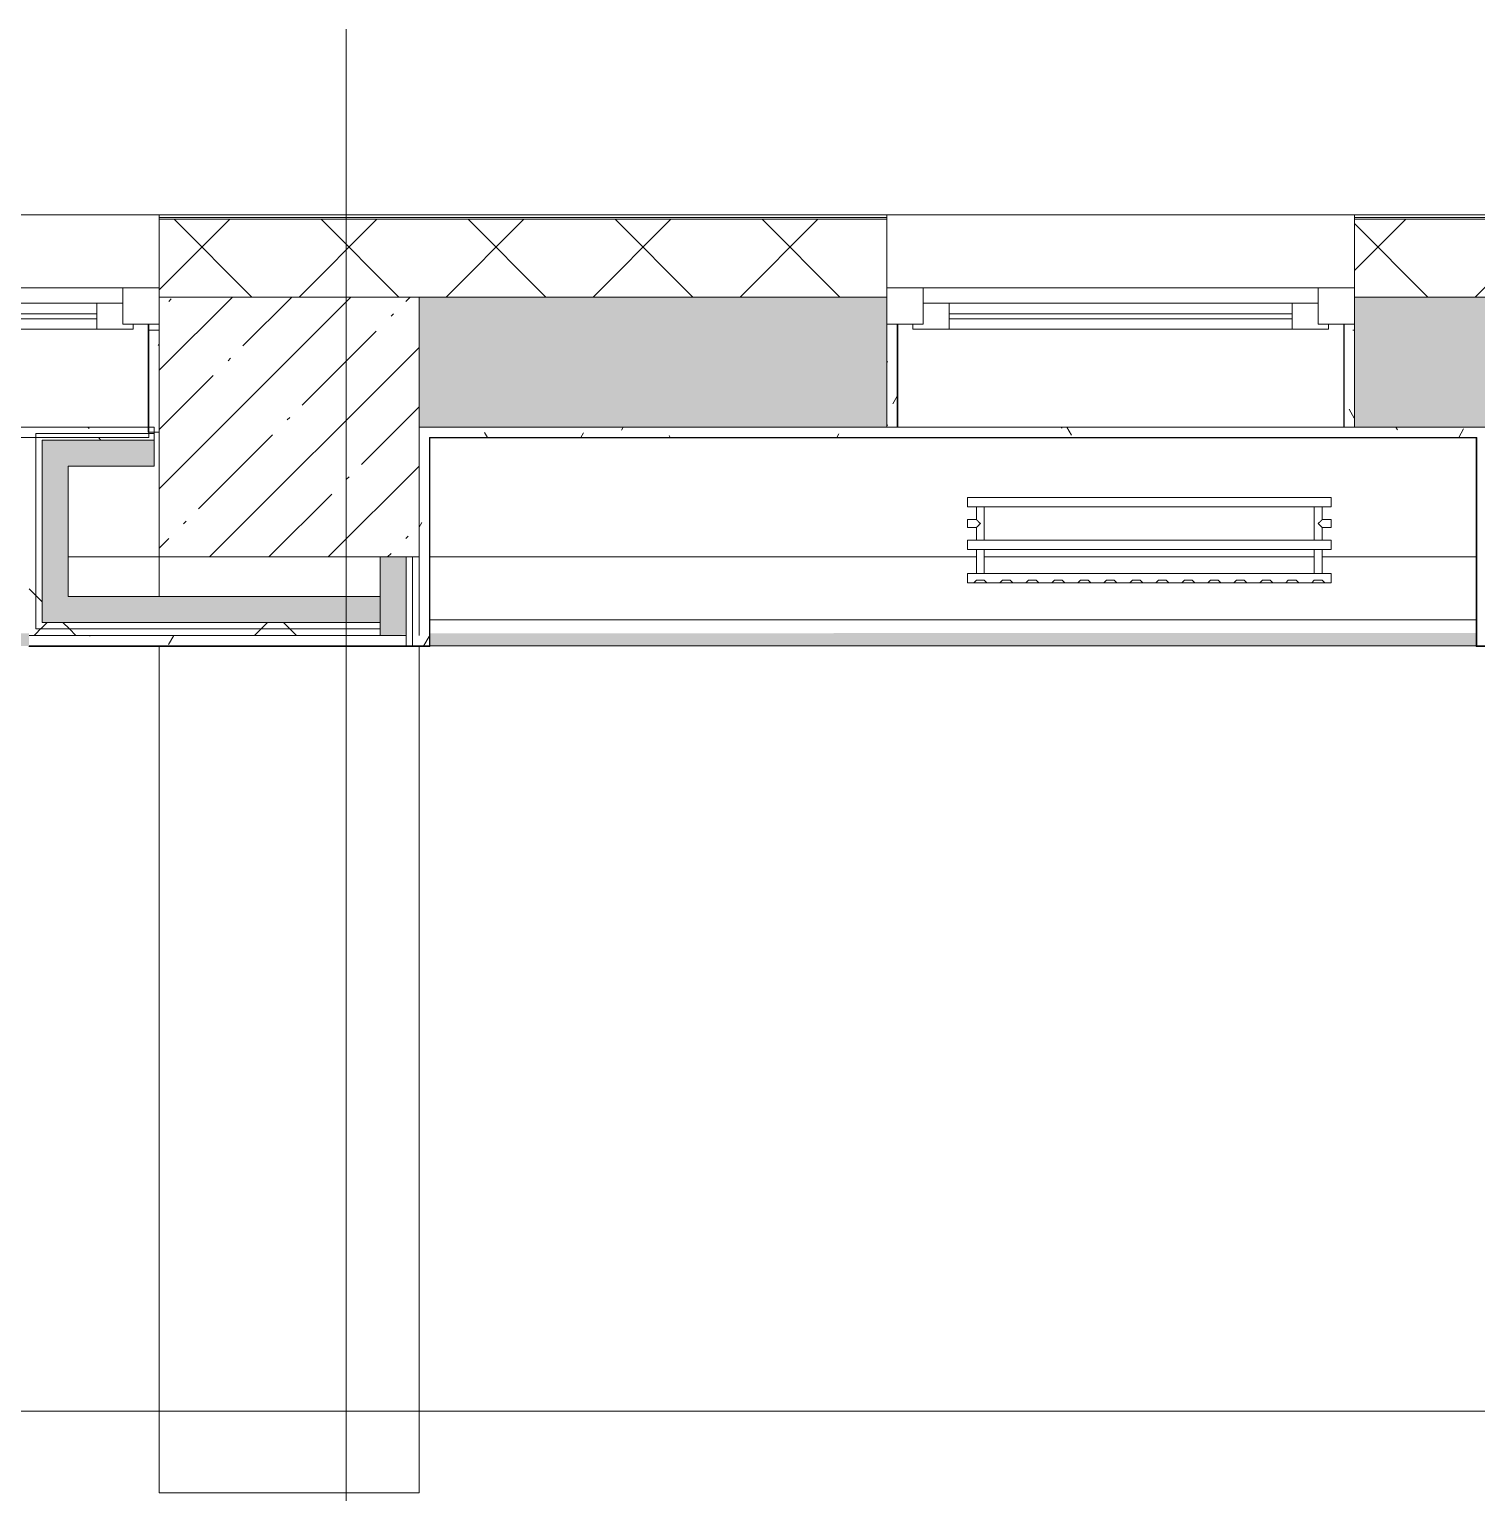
# Model space of a CAD drawing. Header units: millimetres. Extents: x -1113 to 415037, y -3642 to 354837.
# Drawn here: x 264123 to 266908, y 19100 to 21915 of the extents above; entities that cross this region are included whole.
import ezdxf

# ---------------------------------------------------------------- set-up
doc = ezdxf.new("R2010")
doc.units = ezdxf.units.MM
doc.layers.add('A-AREA-PATT-2', color=7, linetype='Continuous', lineweight=5, true_color=0xcde0ef, transparency=1)
for name, color, linetype, lineweight in [('A-FLOR', 7, 'Continuous', 9), ('A-GLAZ', 7, 'Continuous', 9), ('A-GLAZ-1', 7, 'Continuous', 5), ('A-WALL', 7, 'Continuous', 5), ('I-WALL', 7, 'Continuous', 5), ('S-COLS', 7, 'Continuous', 9), ('S-COLS-1', 7, 'Continuous', 5), ('Оси', 7, 'Continuous', 9)]:
    doc.layers.add(name, color=color, linetype=linetype, lineweight=lineweight)
for name, color, linetype, lineweight, true_color in [('A-WALL-1', 9, 'Continuous', 5, 0x808080), ('A-WALL-FNSH-1', 9, 'Continuous', 5, 0x808080), ('M-EQPM-1', 7, 'Continuous', 9, 0xb2b2b2)]:
    doc.layers.add(name, color=color, linetype=linetype, lineweight=lineweight, true_color=true_color)
pattern_1 = [(0, (148772.123, -1e-08), (243.84, 60.96), [20.117, -162.763, 20.117, -162.763, -975.36]), (0, (148772.123, -1e-08), (243.84, 60.96), [-365.76, 20.117, -345.643, 20.117, -162.763, -426.72]), (0, (148772.123, -1e-08), (243.84, 60.96), [-914.4, 20.117, -101.803, 20.117, -284.683]), (120, (148863.563, 30.48), (-174.71291, 180.691634), [20.117, -162.763, 20.117, -162.763, -975.36]), (120, (148863.563, 30.48), (-174.71291, 180.691634), [-365.76, 20.117, -345.643, 20.117, -162.763, -426.72]), (120, (148863.563, 30.48), (-174.71291, 180.691634), [-914.4, 20.117, -101.803, 20.117, -284.683]), (240, (148894.043, 152.4), (-69.12709, -241.651634), [20.117, -162.763, 20.117, -162.763, -975.36]), (240, (148894.043, 152.4), (-69.12709, -241.651634), [-365.76, 20.117, -345.643, 20.117, -162.763, -426.72]), (240, (148894.043, 152.4), (-69.12709, -241.651634), [-914.4, 20.117, -101.803, 20.117, -284.683])]
pattern_2 = [(45, (148772.12, -1e-08), (-212.132, 212.132), []), (135, (148772.12, -1e-08), (-212.132, -212.132), [])]

# ---------------------------------------------------------------- blocks, each defined once
blk = doc.blocks.new('120_Окно_СКБ_2Ст_Фрамуга сверху - 120_Окно_СКБ_2Ст_2300х2500_h_ ДОО-23103760-Объем проектирования 2 этажа')
at = {"layer": 'A-GLAZ'}
for p, q in [((-1150, -127), (-1150, -57)), ((-1150, -57), (-1080, -57)), ((-1080, -57), (-1080, -127)), ((520, -127), (520, -57)), ((520, -57), (590, -57)), ((590, -57), (590, -127)), ((1080, -127), (1080, -57)), ((1080, -57), (1150, -57)), ((1150, -57), (1150, -127)), ((520, -87), (-1080, -87)), ((-1080, -87), (-1080, -127)), ((-1030, -137), (-1030, -87)), ((470, -137), (470, -87)), ((520, -127), (520, -87)), ((1080, -87), (590, -87)), ((590, -87), (590, -127)), ((640, -137), (640, -87)), ((1030, -137), (1030, -87)), ((1080, -127), (1080, -87)), ((-1080, -127), (-1150, -127)), ((-1080, -127), (-1100, -127)), ((-1100, -127), (-1100, -137)), ((-1100, -137), (540, -137)), ((540, -137), (-1100, -137)), ((590, -127), (520, -127)), ((540, -127), (520, -127)), ((540, -137), (540, -127)), ((590, -127), (570, -127)), ((570, -127), (570, -137)), ((570, -137), (1100, -137)), ((1100, -137), (570, -137)), ((1150, -127), (1080, -127)), ((1100, -127), (1080, -127)), ((1100, -137), (1100, -127))]:
    blk.add_line(p, q, dxfattribs=at)
at = {"layer": 'A-GLAZ-1'}
for p, q in [((1150, -57), (-1150, -57)), ((-1080, -57), (1080, -57)), ((-1030, -107), (470, -107)), ((640, -107), (1030, -107)), ((-1130, -127), (-1100, -127)), ((470, -117), (-1030, -117)), ((540, -127), (570, -127)), ((540, -127), (570, -127)), ((1030, -117), (640, -117)), ((1100, -127), (1130, -127))]:
    blk.add_line(p, q, dxfattribs=at)
blk = doc.blocks.new('120_Окно_СКБ_1Ст - 120_Окно_СКБ_1Ст 900х2500_h_ с форточкой-V355-Объем проектирования 2 этажа')
at = {"layer": 'A-GLAZ'}
for p, q in [((-450, -127), (-450, -57)), ((-450, -57), (-380, -57)), ((-380, -57), (-380, -127)), ((380, -127), (380, -57)), ((380, -57), (450, -57)), ((450, -57), (450, -127)), ((380, -87), (-380, -87)), ((-380, -87), (-380, -127)), ((-330, -137), (-330, -87)), ((330, -137), (330, -87)), ((380, -127), (380, -87)), ((-380, -127), (-450, -127)), ((-380, -127), (-400, -127)), ((-400, -127), (-400, -137)), ((-400, -137), (400, -137)), ((400, -137), (-400, -137)), ((450, -127), (380, -127)), ((400, -127), (380, -127)), ((400, -137), (400, -127))]:
    blk.add_line(p, q, dxfattribs=at)
at = {"layer": 'A-GLAZ-1'}
for p, q in [((450, -57), (-450, -57)), ((-330, -107), (330, -107)), ((-430, -127), (-400, -127)), ((330, -117), (-330, -117)), ((400, -127), (430, -127))]:
    blk.add_line(p, q, dxfattribs=at)
blk = doc.blocks.new('BSC_Колонна _Прямоугольная - 500х500-23282985-Объем проектирования 2 этажа')
at = {"layer": 'S-COLS-1'}
h = blk.add_hatch(dxfattribs=at)
h.set_pattern_fill('FP_206', color=256, style=0, pattern_type=2)
h.set_pattern_definition([(45, (-115850.45, -21150), (-114.04925, 114.04925), []), (45, (-115736.4, -21150), (-114.04925, 114.04925), [201.613, -40.323, 6.706, -33.617])])
h.paths.add_polyline_path([(-100.9, -250), (250, -250), (250, 250), (-250, 250), (-250, -250)])
for p, q in [((250, 250), (-250, 250)), ((-250, 250), (-250, -250)), ((250, -250), (250, 250)), ((-250, -250), (250, -250))]:
    blk.add_line(p, q, dxfattribs=at)
blk = doc.blocks.new('radiator_prado_classic_z_tip_30_po exemplyaru - Classic Z Тип 30-300-V474-Объем проектирования 2 этажа')
at = {"layer": 'M-EQPM-1'}
for p, q in [((0, 228), (0, 210)), ((700, 228), (0, 228)), ((0, 210), (0, 228)), ((0, 228), (12.5, 228)), ((12.5, 228), (37.5, 228)), ((37.5, 228), (12.5, 228)), ((12.5, 228), (37.5, 228)), ((12.5, 228), (17.5, 223)), ((12.5, 228), (17.5, 223)), ((32.5, 223), (37.5, 228)), ((37.5, 228), (32.5, 223)), ((37.5, 228), (62.5, 228)), ((62.5, 228), (87.5, 228)), ((87.5, 228), (62.5, 228)), ((62.5, 228), (87.5, 228)), ((62.5, 228), (67.5, 223)), ((62.5, 228), (67.5, 223)), ((82.5, 223), (87.5, 228)), ((87.5, 228), (82.5, 223)), ((87.5, 228), (112.5, 228)), ((112.5, 228), (137.5, 228)), ((137.5, 228), (112.5, 228)), ((112.5, 228), (137.5, 228)), ((112.5, 228), (117.5, 223)), ((112.5, 228), (117.5, 223)), ((132.5, 223), (137.5, 228)), ((137.5, 228), (132.5, 223)), ((137.5, 228), (162.5, 228)), ((162.5, 228), (187.5, 228)), ((187.5, 228), (162.5, 228)), ((162.5, 228), (187.5, 228)), ((162.5, 228), (167.5, 223)), ((162.5, 228), (167.5, 223)), ((182.5, 223), (187.5, 228)), ((187.5, 228), (182.5, 223)), ((187.5, 228), (212.5, 228)), ((212.5, 228), (237.5, 228)), ((237.5, 228), (212.5, 228)), ((212.5, 228), (237.5, 228)), ((212.5, 228), (217.5, 223)), ((212.5, 228), (217.5, 223)), ((232.5, 223), (237.5, 228)), ((237.5, 228), (232.5, 223)), ((237.5, 228), (262.5, 228)), ((262.5, 228), (287.5, 228)), ((287.5, 228), (262.5, 228)), ((262.5, 228), (287.5, 228)), ((262.5, 228), (267.5, 223)), ((262.5, 228), (267.5, 223)), ((282.5, 223), (287.5, 228)), ((287.5, 228), (282.5, 223)), ((287.5, 228), (312.5, 228)), ((312.5, 228), (337.5, 228)), ((337.5, 228), (312.5, 228)), ((312.5, 228), (337.5, 228)), ((312.5, 228), (317.5, 223)), ((312.5, 228), (317.5, 223)), ((332.5, 223), (337.5, 228)), ((337.5, 228), (332.5, 223)), ((337.5, 228), (362.5, 228)), ((362.5, 228), (387.5, 228)), ((387.5, 228), (362.5, 228)), ((362.5, 228), (387.5, 228)), ((362.5, 228), (367.5, 223)), ((362.5, 228), (367.5, 223)), ((382.5, 223), (387.5, 228)), ((387.5, 228), (382.5, 223)), ((387.5, 228), (412.5, 228)), ((412.5, 228), (437.5, 228)), ((437.5, 228), (412.5, 228)), ((412.5, 228), (437.5, 228)), ((412.5, 228), (417.5, 223)), ((412.5, 228), (417.5, 223)), ((432.5, 223), (437.5, 228)), ((437.5, 228), (432.5, 223)), ((437.5, 228), (462.5, 228)), ((462.5, 228), (487.5, 228)), ((487.5, 228), (462.5, 228)), ((462.5, 228), (487.5, 228)), ((462.5, 228), (467.5, 223)), ((462.5, 228), (467.5, 223)), ((482.5, 223), (487.5, 228)), ((487.5, 228), (482.5, 223)), ((487.5, 228), (512.5, 228)), ((512.5, 228), (537.5, 228)), ((537.5, 228), (512.5, 228)), ((512.5, 228), (537.5, 228)), ((512.5, 228), (517.5, 223)), ((512.5, 228), (517.5, 223)), ((532.5, 223), (537.5, 228)), ((537.5, 228), (532.5, 223)), ((537.5, 228), (562.5, 228)), ((562.5, 228), (587.5, 228)), ((587.5, 228), (562.5, 228)), ((562.5, 228), (587.5, 228)), ((562.5, 228), (567.5, 223)), ((562.5, 228), (567.5, 223)), ((582.5, 223), (587.5, 228)), ((587.5, 228), (582.5, 223)), ((587.5, 228), (612.5, 228)), ((612.5, 228), (637.5, 228)), ((637.5, 228), (612.5, 228)), ((612.5, 228), (637.5, 228)), ((612.5, 228), (617.5, 223)), ((612.5, 228), (617.5, 223)), ((632.5, 223), (637.5, 228)), ((637.5, 228), (632.5, 223)), ((637.5, 228), (660.4, 228)), ((662.5, 228), (687.5, 228)), ((687.5, 228), (662.5, 228)), ((662.5, 228), (687.5, 228)), ((662.5, 228), (667.5, 223)), ((662.5, 228), (667.5, 223)), ((682.5, 223), (687.5, 228)), ((687.5, 228), (682.5, 223)), ((687.5, 228), (700, 228)), ((700, 210), (700, 228)), ((700, 228), (700, 210)), ((0, 210), (700, 210)), ((17.8, 210), (0, 210)), ((32.5, 223), (17.5, 223)), ((17.5, 223), (32.5, 223)), ((17.5, 210), (17.5, 164)), ((17.5, 210), (17.5, 164)), ((17.8, 210), (17.5, 210)), ((17.5, 210), (17.8, 210)), ((17.8, 210), (17.5, 210)), ((17.5, 210), (32.5, 210)), ((32.2, 210), (17.8, 210)), ((17.8, 210), (18.5, 210)), ((32.2, 210), (17.8, 210)), ((18.5, 210), (25, 210)), ((25, 210), (30.3, 210)), ((30.3, 210), (32.2, 210)), ((32.5, 210), (32.2, 210)), ((32.2, 210), (32.5, 210)), ((32.5, 210), (32.2, 210)), ((667.8, 210), (32.2, 210)), ((32.5, 164), (32.5, 210)), ((32.5, 164), (32.5, 210)), ((82.5, 223), (67.5, 223)), ((67.5, 223), (82.5, 223)), ((132.5, 223), (117.5, 223)), ((117.5, 223), (132.5, 223)), ((182.5, 223), (167.5, 223)), ((167.5, 223), (182.5, 223)), ((232.5, 223), (217.5, 223)), ((217.5, 223), (232.5, 223)), ((282.5, 223), (267.5, 223)), ((267.5, 223), (282.5, 223)), ((332.5, 223), (317.5, 223)), ((317.5, 223), (332.5, 223)), ((382.5, 223), (367.5, 223)), ((367.5, 223), (382.5, 223)), ((432.5, 223), (417.5, 223)), ((417.5, 223), (432.5, 223)), ((482.5, 223), (467.5, 223)), ((467.5, 223), (482.5, 223)), ((532.5, 223), (517.5, 223)), ((517.5, 223), (532.5, 223)), ((582.5, 223), (567.5, 223)), ((567.5, 223), (582.5, 223)), ((632.5, 223), (617.5, 223)), ((617.5, 223), (632.5, 223)), ((682.5, 223), (667.5, 223)), ((667.5, 223), (682.5, 223)), ((667.5, 210), (667.5, 164)), ((667.5, 210), (667.5, 164)), ((667.8, 210), (667.5, 210)), ((667.5, 210), (682.5, 210)), ((667.8, 210), (667.5, 210)), ((667.5, 210), (667.8, 210)), ((682.2, 210), (667.8, 210)), ((673.1, 210), (667.8, 210)), ((667.8, 210), (682.2, 210)), ((675, 210), (673.1, 210)), ((682.2, 210), (675, 210)), ((682.5, 210), (682.2, 210)), ((682.5, 210), (682.2, 210)), ((682.2, 210), (682.5, 210)), ((700, 210), (682.2, 210)), ((682.5, 164), (682.5, 210)), ((682.5, 164), (682.5, 210)), ((700, 164), (0, 164)), ((0, 164), (0, 146)), ((0, 146), (0, 164)), ((0, 164), (17.8, 164)), ((0, 146), (700, 146)), ((18.5, 146), (0, 146)), ((17.8, 164), (17.5, 164)), ((17.5, 164), (17.8, 164)), ((17.8, 164), (17.5, 164)), ((17.5, 164), (32.5, 164)), ((17.5, 146), (17.5, 121.5)), ((17.5, 146), (17.5, 121.5)), ((17.5, 146), (18.5, 146)), ((18.5, 146), (17.5, 146)), ((17.5, 146), (18.5, 146)), ((32.5, 146), (17.5, 146)), ((23.1, 164), (17.8, 164)), ((17.8, 164), (32.2, 164)), ((23.1, 164), (17.8, 164)), ((18.5, 146), (32.2, 146)), ((32.2, 146), (18.5, 146)), ((18.5, 146), (32.2, 146)), ((25, 164), (23.1, 164)), ((25, 164), (23.1, 164)), ((28.7, 164), (25, 164)), ((32.2, 164), (25, 164)), ((31.5, 164), (28.7, 164)), ((32.2, 164), (31.5, 164)), ((32.5, 164), (32.2, 164)), ((32.2, 164), (32.5, 164)), ((32.5, 164), (32.2, 164)), ((32.2, 164), (667.8, 164)), ((32.2, 146), (32.5, 146)), ((32.5, 146), (32.2, 146)), ((32.2, 146), (32.5, 146)), ((667.8, 146), (32.2, 146)), ((32.5, 82), (32.5, 146)), ((32.5, 82), (32.5, 146)), ((667.8, 164), (667.5, 164)), ((667.5, 164), (682.5, 164)), ((667.8, 164), (667.5, 164)), ((667.5, 164), (667.8, 164)), ((667.5, 146), (667.5, 82)), ((667.5, 146), (667.5, 82)), ((667.5, 146), (667.8, 146)), ((682.5, 146), (667.5, 146)), ((667.5, 146), (667.8, 146)), ((667.8, 146), (667.5, 146)), ((682.2, 164), (667.8, 164)), ((681.5, 164), (667.8, 164)), ((667.8, 164), (682.2, 164)), ((667.8, 146), (681.5, 146)), ((667.8, 146), (668.5, 146)), ((681.5, 146), (667.8, 146)), ((668.5, 146), (675, 146)), ((675, 146), (681.5, 146)), ((682.2, 164), (681.5, 164)), ((681.5, 146), (682.5, 146)), ((681.5, 146), (682.5, 146)), ((682.5, 146), (681.5, 146)), ((700, 146), (681.5, 146)), ((682.5, 164), (682.2, 164)), ((682.5, 164), (682.2, 164)), ((682.2, 164), (682.5, 164)), ((682.2, 164), (700, 164)), ((682.5, 121.5), (682.5, 146)), ((682.5, 121.5), (682.5, 146)), ((700, 146), (700, 164)), ((700, 164), (700, 146)), ((17.5, 121.5), (0, 121.5)), ((17.5, 121.5), (0, 121.5)), ((0, 121.5), (0, 120.5)), ((0, 106.5), (0, 121.5)), ((0, 120.5), (0, 107.5)), ((0, 120.5), (0, 119.3)), ((0, 114), (0, 120.5)), ((0, 120.5), (0, 120.5)), ((0, 119.3), (0, 117.8)), ((0, 117.8), (0, 114)), ((0, 114), (0, 110.3)), ((0, 107.5), (0, 114)), ((700, 121.5), (682.5, 121.5)), ((700, 121.5), (682.5, 121.5)), ((700, 121.5), (700, 106.5)), ((700, 120.5), (700, 121.5)), ((700, 121.5), (700, 120.5)), ((700, 120.5), (700, 121.5)), ((700, 107.5), (700, 120.5)), ((700, 120.5), (700, 107.5)), ((700, 107.5), (700, 120.5)), ((0, 110.3), (0, 108.7)), ((0, 108.7), (0, 107.5)), ((0, 107.5), (0, 106.5)), ((0, 107.5), (0, 107.5)), ((0, 106.5), (17.5, 106.5)), ((0, 106.5), (17.5, 106.5)), ((17.5, 106.5), (17.5, 82)), ((17.5, 106.5), (17.5, 82)), ((682.5, 82), (682.5, 106.5)), ((682.5, 106.5), (700, 106.5)), ((682.5, 82), (682.5, 106.5)), ((682.5, 106.5), (700, 106.5)), ((700, 106.5), (700, 107.5)), ((700, 107.5), (700, 106.5)), ((700, 106.5), (700, 107.5)), ((700, 82), (0, 82)), ((0, 82), (0, 64)), ((0, 64), (0, 82)), ((0, 82), (18.5, 82)), ((700, 64), (0, 64)), ((0, 64), (700, 64)), ((18.5, 82), (17.5, 82)), ((17.5, 82), (18.5, 82)), ((18.5, 82), (17.5, 82)), ((17.5, 82), (32.5, 82)), ((32.2, 82), (18.5, 82)), ((18.5, 82), (32.2, 82)), ((32.2, 82), (18.5, 82)), ((32.5, 82), (32.2, 82)), ((32.2, 82), (32.5, 82)), ((32.5, 82), (32.2, 82)), ((32.2, 82), (667.8, 82)), ((667.8, 82), (667.5, 82)), ((667.5, 82), (682.5, 82)), ((667.8, 82), (667.5, 82)), ((667.5, 82), (667.8, 82)), ((681.5, 82), (667.8, 82)), ((681.5, 82), (667.8, 82)), ((667.8, 82), (681.5, 82)), ((682.5, 82), (681.5, 82)), ((682.5, 82), (681.5, 82)), ((681.5, 82), (682.5, 82)), ((681.5, 82), (700, 82)), ((700, 64), (700, 82)), ((700, 82), (700, 64))]:
    blk.add_line(p, q, dxfattribs=at)
for points, knots in [([(18.5, 120.5), (18.4, 120.6), (18.3, 120.7), (18.1, 120.9), (17.9, 121.1), (17.8, 121.2), (17.7, 121.3), (17.5, 121.5), (17.5, 121.5), (17.5, 121.5)], [0.7142857, 0.7142857, 0.7142857, 0.7142857, 0.75, 0.7857143, 0.8214286, 0.8571429, 0.8928571, 0.9285714, 1, 1, 1, 1]), ([(17.5, 121.5), (17.5, 121.5), (17.5, 121.5), (17.7, 121.3), (17.8, 121.2), (17.9, 121.1), (18.1, 120.9), (18.3, 120.7), (18.4, 120.6), (18.5, 120.5)], [0, 0, 0, 0, 0.0714286, 0.1071429, 0.1428571, 0.1785714, 0.2142857, 0.25, 0.2857143, 0.2857143, 0.2857143, 0.2857143]), ([(17.5, 121.5), (17.5, 121.5), (17.5, 121.5), (17.7, 121.3), (17.8, 121.2), (17.9, 121.1), (18.1, 120.9), (18.3, 120.7), (18.4, 120.6), (18.5, 120.5)], [0, 0, 0, 0, 0.0714286, 0.1071429, 0.1428571, 0.1785714, 0.2142857, 0.25, 0.2857143, 0.2857143, 0.2857143, 0.2857143]), ([(25, 114), (24.5, 114.5), (23.6, 115.4), (22.4, 116.6), (21.6, 117.4), (21.1, 117.9), (20.8, 118.2), (20.5, 118.5), (20.2, 118.8), (19.8, 119.1), (19.6, 119.4), (19.3, 119.7), (19, 120), (18.7, 120.3), (18.5, 120.5), (18.3, 120.7), (18.1, 120.9), (17.9, 121.1), (17.8, 121.2), (17.7, 121.3), (17.5, 121.5), (17.5, 121.5), (17.5, 121.5)], [0, 0, 0, 0, 0.142857, 0.285714, 0.357143, 0.392857, 0.428571, 0.464286, 0.5, 0.535714, 0.571429, 0.607143, 0.642857, 0.678571, 0.714286, 0.75, 0.785714, 0.821429, 0.857143, 0.892857, 0.928571, 1, 1, 1, 1]), ([(17.5, 106.5), (17.5, 106.5), (17.5, 106.5), (17.7, 106.7), (17.8, 106.8), (17.9, 106.9), (18.1, 107.1), (18.3, 107.3), (18.5, 107.5), (18.7, 107.7), (19, 108), (19.3, 108.3), (19.6, 108.6), (19.8, 108.9), (20.3, 109.3), (20.7, 109.7), (21.1, 110.1), (21.6, 110.6), (22.4, 111.4), (23.6, 112.6), (24.5, 113.5), (25, 114)], [0, 0, 0, 0, 0.071429, 0.107143, 0.142857, 0.178571, 0.214286, 0.25, 0.285714, 0.321429, 0.357143, 0.392857, 0.428571, 0.464286, 0.5, 0.571429, 0.607143, 0.642857, 0.714286, 0.857143, 1, 1, 1, 1]), ([(22.1, 116.9), (21.9, 117.1), (21.6, 117.4), (21.1, 117.9), (20.8, 118.2), (20.5, 118.5), (20.2, 118.8), (19.9, 119.2), (19.7, 119.3), (19.6, 119.4)], [0.2857143, 0.2857143, 0.2857143, 0.2857143, 0.3571429, 0.3928571, 0.4285714, 0.4642857, 0.5, 0.5357143, 0.5714286, 0.5714286, 0.5714286, 0.5714286]), ([(19.6, 119.4), (19.7, 119.3), (19.9, 119.2), (20.3, 118.7), (20.7, 118.3), (21.1, 117.9), (21.6, 117.4), (21.9, 117.1), (22.1, 116.9)], [0.4285714, 0.4285714, 0.4285714, 0.4285714, 0.4642857, 0.5, 0.5714286, 0.6071429, 0.6428571, 0.7142857, 0.7142857, 0.7142857, 0.7142857]), ([(19.6, 119.4), (19.7, 119.3), (19.8, 119.1), (20.3, 118.7), (20.7, 118.3), (21.1, 117.9), (21.6, 117.4), (21.9, 117.1), (22.1, 116.9)], [0.4285714, 0.4285714, 0.4285714, 0.4285714, 0.4642857, 0.5, 0.5714286, 0.6071429, 0.6428571, 0.7142857, 0.7142857, 0.7142857, 0.7142857]), ([(675, 114), (675.5, 114.5), (676.4, 115.4), (677.6, 116.6), (678.4, 117.4), (678.9, 117.9), (679.2, 118.2), (679.5, 118.5), (679.8, 118.8), (680.1, 119.2), (680.4, 119.4), (680.7, 119.7), (681, 120), (681.3, 120.3), (681.5, 120.5), (681.7, 120.7), (681.9, 120.9), (682.1, 121.1), (682.2, 121.2), (682.3, 121.3), (682.5, 121.5), (682.5, 121.5), (682.5, 121.5)], [0, 0, 0, 0, 0.142857, 0.285714, 0.357143, 0.392857, 0.428571, 0.464286, 0.5, 0.535714, 0.571429, 0.607143, 0.642857, 0.678571, 0.714286, 0.75, 0.785714, 0.821429, 0.857143, 0.892857, 0.928571, 1, 1, 1, 1]), ([(682.5, 106.5), (682.5, 106.5), (682.5, 106.5), (682.3, 106.7), (682.2, 106.8), (682.1, 106.9), (681.9, 107.1), (681.7, 107.3), (681.5, 107.5), (681.3, 107.7), (681, 108), (680.7, 108.3), (680.4, 108.6), (680.1, 108.8), (679.7, 109.3), (679.3, 109.7), (678.9, 110.1), (678.4, 110.6), (677.6, 111.4), (676.4, 112.6), (675.5, 113.5), (675, 114)], [0, 0, 0, 0, 0.071429, 0.107143, 0.142857, 0.178571, 0.214286, 0.25, 0.285714, 0.321429, 0.357143, 0.392857, 0.428571, 0.464286, 0.5, 0.571429, 0.607143, 0.642857, 0.714286, 0.857143, 1, 1, 1, 1]), ([(680.4, 119.4), (680.3, 119.3), (680.1, 119.2), (679.7, 118.7), (679.3, 118.3), (678.9, 117.9), (678.4, 117.4), (678.1, 117.1), (677.9, 116.9)], [0.4285714, 0.4285714, 0.4285714, 0.4285714, 0.4642857, 0.5, 0.5714286, 0.6071429, 0.6428571, 0.7142857, 0.7142857, 0.7142857, 0.7142857]), ([(677.9, 116.9), (678.1, 117.1), (678.4, 117.4), (678.9, 117.9), (679.2, 118.2), (679.5, 118.5), (679.8, 118.8), (680.1, 119.2), (680.3, 119.3), (680.4, 119.4)], [0.2857143, 0.2857143, 0.2857143, 0.2857143, 0.3571429, 0.3928571, 0.4285714, 0.4642857, 0.5, 0.5357143, 0.5714286, 0.5714286, 0.5714286, 0.5714286]), ([(679.2, 118.2), (679.1, 118.1), (678.9, 117.9), (678.4, 117.4), (678.1, 117.1), (677.9, 116.9)], [0.5714286, 0.5714286, 0.5714286, 0.5714286, 0.6071429, 0.6428571, 0.7142857, 0.7142857, 0.7142857, 0.7142857]), ([(680.4, 119.4), (680.3, 119.3), (680.1, 119.2), (679.7, 118.7), (679.4, 118.4), (679.2, 118.2)], [0.4285714, 0.4285714, 0.4285714, 0.4285714, 0.4642857, 0.5, 0.5714286, 0.5714286, 0.5714286, 0.5714286]), ([(682.5, 121.5), (682.5, 121.5), (682.5, 121.5), (682.3, 121.3), (682.2, 121.2), (682.1, 121.1), (681.9, 120.9), (681.7, 120.7), (681.6, 120.6), (681.5, 120.5)], [0, 0, 0, 0, 0.0714286, 0.1071429, 0.1428571, 0.1785714, 0.2142857, 0.25, 0.2857143, 0.2857143, 0.2857143, 0.2857143]), ([(682.5, 121.5), (682.5, 121.5), (682.5, 121.5), (682.3, 121.3), (682.2, 121.2), (682.1, 121.1), (681.9, 120.9), (681.7, 120.7), (681.6, 120.6), (681.5, 120.5)], [0, 0, 0, 0, 0.0714286, 0.1071429, 0.1428571, 0.1785714, 0.2142857, 0.25, 0.2857143, 0.2857143, 0.2857143, 0.2857143]), ([(681.5, 120.5), (681.6, 120.6), (681.7, 120.7), (681.9, 120.9), (682.1, 121.1), (682.2, 121.2), (682.3, 121.3), (682.5, 121.5), (682.5, 121.5), (682.5, 121.5)], [0.7142857, 0.7142857, 0.7142857, 0.7142857, 0.75, 0.7857143, 0.8214286, 0.8571429, 0.8928571, 0.9285714, 1, 1, 1, 1]), ([(17.5, 106.5), (17.5, 106.5), (17.5, 106.5), (17.7, 106.7), (17.8, 106.8), (17.9, 106.9), (18.1, 107.1), (18.3, 107.3), (18.4, 107.4), (18.5, 107.5)], [0, 0, 0, 0, 0.0714286, 0.1071429, 0.1428571, 0.1785714, 0.2142857, 0.25, 0.2857143, 0.2857143, 0.2857143, 0.2857143]), ([(18.5, 107.5), (18.4, 107.4), (18.3, 107.3), (18.1, 107.1), (17.9, 106.9), (17.8, 106.8), (17.7, 106.7), (17.5, 106.5), (17.5, 106.5), (17.5, 106.5)], [0.7142857, 0.7142857, 0.7142857, 0.7142857, 0.75, 0.7857143, 0.8214286, 0.8571429, 0.8928571, 0.9285714, 1, 1, 1, 1]), ([(18.5, 107.5), (18.4, 107.4), (18.3, 107.3), (18.1, 107.1), (17.9, 106.9), (17.8, 106.8), (17.7, 106.7), (17.5, 106.5), (17.5, 106.5), (17.5, 106.5)], [0.7142857, 0.7142857, 0.7142857, 0.7142857, 0.75, 0.7857143, 0.8214286, 0.8571429, 0.8928571, 0.9285714, 1, 1, 1, 1]), ([(19.6, 108.6), (19.7, 108.7), (19.9, 108.8), (20.3, 109.3), (20.7, 109.7), (21.1, 110.1), (21.6, 110.6), (21.9, 110.9), (22.1, 111.1)], [0.4285714, 0.4285714, 0.4285714, 0.4285714, 0.4642857, 0.5, 0.5714286, 0.6071429, 0.6428571, 0.7142857, 0.7142857, 0.7142857, 0.7142857]), ([(22.1, 111.1), (21.9, 110.9), (21.6, 110.6), (21.1, 110.1), (20.8, 109.8), (20.5, 109.5), (20.2, 109.2), (19.9, 108.8), (19.7, 108.7), (19.6, 108.6)], [0.2857143, 0.2857143, 0.2857143, 0.2857143, 0.3571429, 0.3928571, 0.4285714, 0.4642857, 0.5, 0.5357143, 0.5714286, 0.5714286, 0.5714286, 0.5714286]), ([(22.1, 111.1), (21.9, 110.9), (21.6, 110.6), (21.1, 110.1), (20.8, 109.8), (20.5, 109.5), (20.2, 109.2), (19.8, 108.9), (19.7, 108.7), (19.6, 108.6)], [0.2857143, 0.2857143, 0.2857143, 0.2857143, 0.3571429, 0.3928571, 0.4285714, 0.4642857, 0.5, 0.5357143, 0.5714286, 0.5714286, 0.5714286, 0.5714286]), ([(677.9, 111.1), (678.1, 110.9), (678.4, 110.6), (678.9, 110.1), (679.2, 109.8), (679.5, 109.5), (679.8, 109.2), (680.1, 108.8), (680.3, 108.7), (680.4, 108.6)], [0.2857143, 0.2857143, 0.2857143, 0.2857143, 0.3571429, 0.3928571, 0.4285714, 0.4642857, 0.5, 0.5357143, 0.5714286, 0.5714286, 0.5714286, 0.5714286]), ([(677.9, 111.1), (678.1, 110.9), (678.4, 110.6), (678.9, 110.1), (679.1, 109.9), (679.2, 109.8)], [0.2857143, 0.2857143, 0.2857143, 0.2857143, 0.3571429, 0.3928571, 0.4285714, 0.4285714, 0.4285714, 0.4285714]), ([(680.4, 108.6), (680.3, 108.7), (680.1, 108.8), (679.7, 109.3), (679.3, 109.7), (678.9, 110.1), (678.4, 110.6), (678.1, 110.9), (677.9, 111.1)], [0.4285714, 0.4285714, 0.4285714, 0.4285714, 0.4642857, 0.5, 0.5714286, 0.6071429, 0.6428571, 0.7142857, 0.7142857, 0.7142857, 0.7142857]), ([(681.5, 107.5), (681.6, 107.4), (681.7, 107.3), (681.9, 107.1), (682.1, 106.9), (682.2, 106.8), (682.3, 106.7), (682.5, 106.5), (682.5, 106.5), (682.5, 106.5)], [0.7142857, 0.7142857, 0.7142857, 0.7142857, 0.75, 0.7857143, 0.8214286, 0.8571429, 0.8928571, 0.9285714, 1, 1, 1, 1]), ([(681.5, 107.5), (681.6, 107.4), (681.7, 107.3), (681.9, 107.1), (682.1, 106.9), (682.2, 106.8), (682.3, 106.7), (682.5, 106.5), (682.5, 106.5), (682.5, 106.5)], [0.7142857, 0.7142857, 0.7142857, 0.7142857, 0.75, 0.7857143, 0.8214286, 0.8571429, 0.8928571, 0.9285714, 1, 1, 1, 1]), ([(682.5, 106.5), (682.5, 106.5), (682.5, 106.5), (682.3, 106.7), (682.2, 106.8), (682.1, 106.9), (681.9, 107.1), (681.7, 107.3), (681.6, 107.4), (681.5, 107.5)], [0, 0, 0, 0, 0.0714286, 0.1071429, 0.1428571, 0.1785714, 0.2142857, 0.25, 0.2857143, 0.2857143, 0.2857143, 0.2857143])]:
    blk.add_open_spline(points, degree=3, knots=knots, dxfattribs=at)
for points in [[(19.6, 119.4), (19.5, 119.5), (19.3, 119.7), (19, 120), (18.7, 120.3), (18.6, 120.4), (18.5, 120.5)], [(18.5, 120.5), (18.6, 120.4), (18.7, 120.3), (19, 120), (19.3, 119.7), (19.5, 119.5), (19.6, 119.4)], [(18.5, 120.5), (18.6, 120.4), (18.7, 120.3), (19, 120), (19.3, 119.7), (19.5, 119.5), (19.6, 119.4)], [(25, 114), (24.5, 114.5), (23.6, 115.4), (22.6, 116.4), (22.1, 116.9)], [(22.1, 116.9), (22.6, 116.4), (23.6, 115.4), (24.5, 114.5), (25, 114)], [(22.1, 116.9), (22.6, 116.4), (23.6, 115.4), (24.5, 114.5), (25, 114)], [(22.1, 111.1), (22.6, 111.6), (23.6, 112.6), (24.5, 113.5), (25, 114)], [(25, 114), (24.5, 113.5), (23.6, 112.6), (22.6, 111.6), (22.1, 111.1)], [(25, 114), (24.5, 113.5), (23.6, 112.6), (22.6, 111.6), (22.1, 111.1)], [(677.9, 116.9), (677.4, 116.4), (676.4, 115.4), (675.5, 114.5), (675, 114)], [(677.9, 116.9), (677.4, 116.4), (676.4, 115.4), (675.5, 114.5), (675, 114)], [(675, 114), (675.5, 114.5), (676.4, 115.4), (677.4, 116.4), (677.9, 116.9)], [(675, 114), (675.5, 113.5), (676.4, 112.6), (677.4, 111.6), (677.9, 111.1)], [(675, 114), (675.5, 113.5), (676.4, 112.6), (677.4, 111.6), (677.9, 111.1)], [(677.9, 111.1), (677.4, 111.6), (676.4, 112.6), (675.5, 113.5), (675, 114)], [(681.5, 120.5), (681.4, 120.4), (681.3, 120.3), (681, 120), (680.7, 119.7), (680.5, 119.5), (680.4, 119.4)], [(681.5, 120.5), (681.4, 120.4), (681.3, 120.3), (681, 120), (680.7, 119.7), (680.5, 119.5), (680.4, 119.4)], [(680.4, 119.4), (680.5, 119.5), (680.7, 119.7), (681, 120), (681.3, 120.3), (681.4, 120.4), (681.5, 120.5)], [(18.5, 107.5), (18.6, 107.6), (18.7, 107.7), (19, 108), (19.3, 108.3), (19.5, 108.5), (19.6, 108.6)], [(19.6, 108.6), (19.5, 108.5), (19.3, 108.3), (19, 108), (18.7, 107.7), (18.6, 107.6), (18.5, 107.5)], [(19.6, 108.6), (19.5, 108.5), (19.3, 108.3), (19, 108), (18.7, 107.7), (18.6, 107.6), (18.5, 107.5)], [(679.2, 109.8), (679.3, 109.7), (679.5, 109.5), (679.8, 109.2), (680.1, 108.8), (680.3, 108.7), (680.4, 108.6)], [(680.4, 108.6), (680.5, 108.5), (680.7, 108.3), (681, 108), (681.3, 107.7), (681.4, 107.6), (681.5, 107.5)], [(680.4, 108.6), (680.5, 108.5), (680.7, 108.3), (681, 108), (681.3, 107.7), (681.4, 107.6), (681.5, 107.5)], [(681.5, 107.5), (681.4, 107.6), (681.3, 107.7), (681, 108), (680.7, 108.3), (680.5, 108.5), (680.4, 108.6)]]:
    blk.add_open_spline(points, degree=3, dxfattribs=at)

msp = doc.modelspace()

# ---------------------------------------------------------------- hatches: boundary and pattern name
at = {"layer": 'A-AREA-PATT-2'}
h = msp.add_hatch(color=256, dxfattribs=at)
h.paths.add_polyline_path([(260908, 20728), (264122.1, 20729), (264122.1, 20753), (259843.1, 20752.3), (259843.1, 20728), (260546.7, 20728)])
h.paths.add_polyline_path([(268135.4, 20729), (268901.8, 20730), (268901.8, 20754), (267308.6, 20754), (267308.9, 20729), (267892.4, 20729)])
h.paths.add_polyline_path([(266880.3, 20729), (266907.1, 20730), (266907.1, 20754), (264893.1, 20753.1), (264893.1, 20729), (266689.9, 20729)])
at = {"layer": 'A-WALL'}
h = msp.add_hatch(dxfattribs=at)
h.set_pattern_fill('FP_24', color=256, style=0, pattern_type=2)
h.set_pattern_definition([(45, (148772.12, -1e-08), (-141.42136, 141.42136), []), (135, (148772.12, -1e-08), (-141.42136, -141.42136), [])])
h.paths.add_polyline_path([(259122.1, 21400), (260022.1, 21400), (260022.1, 21550), (258722.6, 21550), (258722.6, 21400)])
h.paths.add_polyline_path([(254322.3, 21400), (255622.6, 21400), (255622.6, 21550), (254322.3, 21550)])
h.paths.add_polyline_path([(257822.6, 21400), (257822.6, 21550), (256522.6, 21550), (256522.6, 21400), (257294.4, 21400)])
h.paths.add_polyline_path([(252022.3, 21400), (252022.3, 21550), (250822.1, 21550), (250822.1, 21400)])
h.paths.add_polyline_path([(249847.1, 21400), (249922.1, 21400), (249922.1, 21550), (245382.1, 21550), (245382.1, 21400), (249637.1, 21400)])
h.paths.add_polyline_path([(242082.1, 21400), (242082.1, 21550), (241832.1, 21550), (241832.1, 21400)])
h.paths.add_polyline_path([(266689.9, 21400), (268022.3, 21400), (268022.3, 21550), (266672.6, 21550), (266672.6, 21400)])
h.paths.add_polyline_path([(264521.7, 21400), (265772.6, 21400), (265772.6, 21550), (264372.6, 21550), (264372.6, 21400)])
h.paths.add_polyline_path([(260922.1, 21400), (262072.6, 21400), (262072.6, 21550), (260922.1, 21550)])
h.paths.add_polyline_path([(273602.1, 21400), (274002.1, 21400), (274002.1, 21550), (268922.3, 21550), (268922.3, 21400), (272471.8, 21400)])
at = {"layer": 'I-WALL'}
h = msp.add_hatch(dxfattribs=at)
h.set_pattern_fill('FP_1', color=256, style=0, pattern_type=2)
h.set_pattern_definition([(45, (148772.12, -1e-08), (-114.04925, 114.04925), []), (45, (148886.17, -1e-08), (-114.04925, 114.04925), [201.612, -40.322, 6.706, -33.617])])
h.paths.add_polyline_path([(259122.1, 21150), (259122.1, 21400), (258722.6, 21400), (258722.6, 21150), (259117.2, 21150)])
h.paths.add_polyline_path([(257294.4, 21150), (257822.6, 21150), (257822.6, 21400), (256522.6, 21400), (256522.6, 21150), (257242.1, 21150)])
h.paths.add_polyline_path([(249344.3, 21150), (249352.1, 21150), (249352.1, 21400), (249332.1, 21400), (249332.1, 21150)])
h.paths.add_polyline_path([(269982.1, 21150), (269982.1, 21400), (269622.1, 21400), (269622.1, 21150)])
h.paths.add_polyline_path([(249572.1, 21150), (249922.1, 21150), (249922.1, 21400), (249572.1, 21400), (249572.1, 21391.7)])
h.paths.add_polyline_path([(268022.3, 21150), (268022.3, 21400), (266672.6, 21400), (266672.6, 21150), (267412.6, 21150)])
h.paths.add_polyline_path([(265772.6, 21150), (265772.6, 21400), (264872.6, 21400), (264872.6, 21150), (265244.4, 21150)])
h.paths.add_polyline_path([(252022.3, 21150), (252022.3, 21400), (250822.1, 21400), (250822.1, 21150)])
h.paths.add_polyline_path([(260922.1, 21150), (262072.6, 21150), (262072.6, 21400), (260922.1, 21400)])
h.paths.add_polyline_path([(254822.1, 21150), (255622.6, 21150), (255622.6, 21400), (254822.1, 21400)])
h.paths.add_polyline_path([(259822.1, 21150), (260022.1, 21150), (260022.1, 21400), (259822.1, 21400), (259822.1, 21275)])
h = msp.add_hatch(dxfattribs=at)
h.set_pattern_fill('FP_191', color=256, style=0, pattern_type=2)
h.set_pattern_definition(pattern_1)
h.paths.add_polyline_path([(264362.6, 21140), (264372.6, 21140), (264372.6, 21348), (264352.6, 21348), (264352.6, 21150), (264362.6, 21145)])
h = msp.add_hatch(dxfattribs=at)
h.set_pattern_fill('FP_191', color=256, style=0, pattern_type=2)
h.set_pattern_definition(pattern_1)
h.paths.add_polyline_path([(265772.6, 21150), (265792.6, 21150), (265792.6, 21348), (265772.6, 21348), (265772.6, 21338)])
h = msp.add_hatch(dxfattribs=at)
h.set_pattern_fill('FP_191', color=256, style=0, pattern_type=2)
h.set_pattern_definition(pattern_1)
h.paths.add_polyline_path([(266672.6, 21150), (266672.6, 21348), (266652.6, 21348), (266652.6, 21150)])
h = msp.add_hatch(dxfattribs=at)
h.set_pattern_fill('FP_191', color=256, style=0, pattern_type=2)
h.set_pattern_definition(pattern_1)
h.paths.add_polyline_path([(264260.6, 21130), (264352.6, 21130), (264352.6, 21140), (264197.6, 21150), (259822.1, 21150), (259845.6, 21130), (264160.3, 21130)])
h.paths.add_polyline_path([(259822.1, 21130), (259842.1, 21130), (259822.1, 21150)])
h = msp.add_hatch(dxfattribs=at)
h.set_pattern_fill('FP_192', color=256, style=0, pattern_type=2)
h.set_pattern_definition(pattern_2)
h.paths.add_polyline_path([(264362.6, 21137.5), (264362.6, 21145), (264352.6, 21150), (264197.6, 21150), (264352.6, 21140), (264352.6, 21137.5)])
h = msp.add_hatch(dxfattribs=at)
h.set_pattern_fill('FP_191', color=256, style=0, pattern_type=2)
h.set_pattern_definition(pattern_1)
h.paths.add_polyline_path([(266582.1, 21130), (266927.6, 21130), (266927.6, 21150), (264872.6, 21150), (264893.6, 21130), (266444.9, 21130)])
h.paths.add_polyline_path([(264892.6, 21130), (264872.6, 21150), (264872.6, 21130)])
h = msp.add_hatch(dxfattribs=at)
h.set_pattern_fill('FP_192', color=256, style=0, pattern_type=2)
h.set_pattern_definition(pattern_2)
h.paths.add_polyline_path([(264122.6, 20749), (264135.1, 20749), (264135.1, 21130), (264122.6, 21130), (264122.6, 20753)])
h = msp.add_hatch(dxfattribs=at)
h.set_pattern_fill('FP_192', color=256, style=0, pattern_type=2)
h.set_pattern_definition(pattern_2)
h.paths.add_polyline_path([(264147.6, 20761.5), (264147.6, 21130), (264135.1, 21130), (264135.1, 20761.5)])
h = msp.add_hatch(dxfattribs=at)
h.set_pattern_fill('FP_192', color=256, style=0, pattern_type=2)
h.set_pattern_definition(pattern_2)
h.paths.add_polyline_path([(264362.6, 21125), (264362.6, 21137.5), (264352.6, 21136.7), (264352.6, 21130), (264147.6, 21130), (264147.6, 21125), (264352.6, 21125)])
for points in [[(264197.6, 20774), (264197.6, 21125), (264147.6, 21125), (264147.6, 20774), (264160.3, 20774)], [(264362.6, 21075), (264362.6, 21125), (264197.6, 21125), (264197.6, 21075)], [(264797.6, 20749), (264847.6, 20750.5), (264847.6, 20900), (264797.6, 20900), (264797.6, 20779)], [(264797.6, 20774), (264797.6, 20824), (264197.6, 20824), (264197.6, 20774), (264521.7, 20774)]]:
    msp.add_hatch(color=256, dxfattribs=at).paths.add_polyline_path(points)
h = msp.add_hatch(dxfattribs=at)
h.set_pattern_fill('FP_191', color=256, style=0, pattern_type=2)
h.set_pattern_definition(pattern_1)
h.paths.add_polyline_path([(264872.6, 20729), (264892.6, 20730), (264892.6, 21130), (264872.6, 21130), (264872.6, 20730)])
h = msp.add_hatch(dxfattribs=at)
h.set_pattern_fill('FP_191', color=256, style=0, pattern_type=2)
h.set_pattern_definition(pattern_1)
h.paths.add_polyline_path([(264123.3, 20729), (264847.6, 20730), (264847.6, 20749), (264122.6, 20749), (264122.6, 20729)])
h = msp.add_hatch(dxfattribs=at)
h.set_pattern_fill('FP_192', color=256, style=0, pattern_type=2)
h.set_pattern_definition(pattern_2)
h.paths.add_polyline_path([(264197.6, 20749), (264797.6, 20749), (264797.6, 20761.5), (264135.1, 20761.5), (264135.1, 20749), (264160.3, 20749)])
h = msp.add_hatch(dxfattribs=at)
h.set_pattern_fill('FP_192', color=256, style=0, pattern_type=2)
h.set_pattern_definition(pattern_2)
h.paths.add_polyline_path([(264148, 20761.5), (264797.6, 20761.5), (264797.6, 20774), (264147.6, 20774), (264147.6, 20761.5)])

# ---------------------------------------------------------------- linework, layer by layer
at = {"layer": 'A-FLOR'}
for p, q in [((266907.6, 21130), (266907.6, 21105.5)), ((264797.6, 20900), (264197.6, 20900)), ((264372.6, 20824), (264372.6, 20900)), ((265945.3, 20900), (264892.6, 20900)), ((266328, 20900), (265959.8, 20900)), ((266595.3, 20900), (266328.5, 20900)), ((266907.6, 20900), (266609.8, 20900)), ((264372.6, 19100), (264372.6, 20729)), ((264872.6, 20729), (264872.6, 19100)), ((260002.1, 19257), (269962.1, 19257)), ((264372.6, 19100), (264872.6, 19100))]:
    msp.add_line(p, q, dxfattribs=at)
at = {"layer": 'A-WALL'}
for p, q in [((262072.6, 21558), (264372.6, 21558)), ((265772.6, 21553), (264372.6, 21553)), ((265772.6, 21550), (264372.6, 21550)), ((265772.6, 21558), (266672.6, 21558)), ((268022.3, 21553), (266672.6, 21553)), ((268022.3, 21550), (266672.6, 21550)), ((265772.6, 21400), (264872.6, 21400)), ((268022.3, 21400), (266672.6, 21400)), ((264135.1, 20761.5), (264135.1, 21137.5)), ((264362.6, 21137.5), (264135.1, 21137.5)), ((264147.6, 20774), (264147.6, 21125)), ((264362.6, 21125), (264147.6, 21125)), ((264892.6, 20729), (264892.6, 21130)), ((264847.6, 20729), (264847.6, 20900)), ((264860.1, 20729), (264860.1, 20900)), ((264797.6, 20761.5), (264135.1, 20761.5)), ((264797.6, 20774), (264147.6, 20774))]:
    msp.add_line(p, q, dxfattribs=at)
at = {"layer": 'A-WALL-1'}
for p, q in [((264372.6, 21550), (264372.6, 21400)), ((265772.6, 21550), (265772.6, 21150)), ((266672.6, 21150), (266672.6, 21550)), ((264372.6, 21348), (264352.6, 21348)), ((265792.6, 21348), (265772.6, 21348)), ((265792.6, 21150), (265792.6, 21348)), ((266672.6, 21348), (266652.6, 21348)), ((266652.6, 21348), (266652.6, 21150)), ((264135.1, 21150), (260022.1, 21150)), ((264352.6, 21150), (264197.6, 21150)), ((264362.6, 21150), (264352.6, 21150)), ((264362.6, 21075), (264362.6, 21150)), ((268902.3, 21150), (264872.6, 21150)), ((259842.1, 21130), (264352.6, 21130)), ((264352.6, 21130), (264352.6, 21140)), ((264352.6, 21140), (264372.6, 21140)), ((264892.6, 21130), (266907.6, 21130)), ((266907.6, 21105.5), (266907.6, 20729)), ((264197.6, 20824), (264197.6, 21075)), ((264197.6, 21075), (264362.6, 21075)), ((264797.6, 20900), (264797.6, 20749)), ((264872.6, 20900), (264872.6, 20749)), ((264797.6, 20824), (264197.6, 20824)), ((264847.6, 20749), (264122.6, 20749)), ((264892.6, 20729), (264892.6, 20729)), ((266907.6, 20729), (267307.6, 20729))]:
    msp.add_line(p, q, dxfattribs=at)
at = {"layer": 'A-WALL-FNSH-1'}
for p, q in [((265772.6, 21558), (264372.6, 21558)), ((264372.6, 21558), (264372.6, 21550)), ((265772.6, 21550), (265772.6, 21558)), ((268022.3, 21558), (266672.6, 21558)), ((266672.6, 21558), (266672.6, 21550)), ((264352.6, 21348), (264351.6, 21348)), ((264351.6, 21348), (264351.6, 21140)), ((264352.6, 21140), (264352.6, 21348)), ((265793.6, 21348), (265792.6, 21348)), ((265793.6, 21150), (265793.6, 21348)), ((266652.6, 21348), (266651.6, 21348)), ((266651.6, 21348), (266651.6, 21150)), ((264351.6, 21140), (264352.6, 21140)), ((264893.6, 20728), (264893.6, 21129)), ((264893.6, 21129), (265772.6, 21129)), ((265772.6, 21129), (265772.6, 21130)), ((266672.6, 21130), (266672.6, 21129)), ((266672.6, 21129), (266906.6, 21129)), ((266906.6, 21129), (266906.6, 20728)), ((264121.6, 20728), (264893.6, 20728)), ((264892.6, 20729), (264122.6, 20729)), ((266906.6, 20728), (267308.6, 20728))]:
    msp.add_line(p, q, dxfattribs=at)
at = {"layer": 'I-WALL'}
for p, q in [((264197.6, 21150), (264135.1, 21150)), ((266672.6, 21129), (265772.6, 21129)), ((264892.6, 20779), (266907.6, 20779)), ((266907.6, 20729), (264892.6, 20729))]:
    msp.add_line(p, q, dxfattribs=at)
at = {"layer": 'Оси'}
msp.add_lwpolyline([(264732.1, -1906.3), (264732.1, 3093.7), (264732.1, 16915.1), (264732.1, 21915.1)], dxfattribs=at)

# ---------------------------------------------------------------- block references
at = {"layer": 'A-GLAZ', "color": 3}
for name, p in [('120_Окно_СКБ_2Ст_Фрамуга сверху - 120_Окно_СКБ_2Ст_2300х2500_h_ ДОО-23103760-Объем проектирования 2 этажа', (263222.6, 21475)), ('120_Окно_СКБ_1Ст - 120_Окно_СКБ_1Ст 900х2500_h_ с форточкой-V355-Объем проектирования 2 этажа', (266222.6, 21475))]:
    msp.add_blockref(name, p, dxfattribs=at)
at = {"layer": 'M-EQPM-1', "rotation": 180}
msp.add_blockref('radiator_prado_classic_z_tip_30_po exemplyaru - Classic Z Тип 30-300-V474-Объем проектирования 2 этажа', (266627.6, 21078.3), dxfattribs=at)
at = {"layer": 'S-COLS'}
msp.add_blockref('BSC_Колонна _Прямоугольная - 500х500-23282985-Объем проектирования 2 этажа', (264622.6, 21150), dxfattribs=at)

doc.saveas('drawing.dxf')
